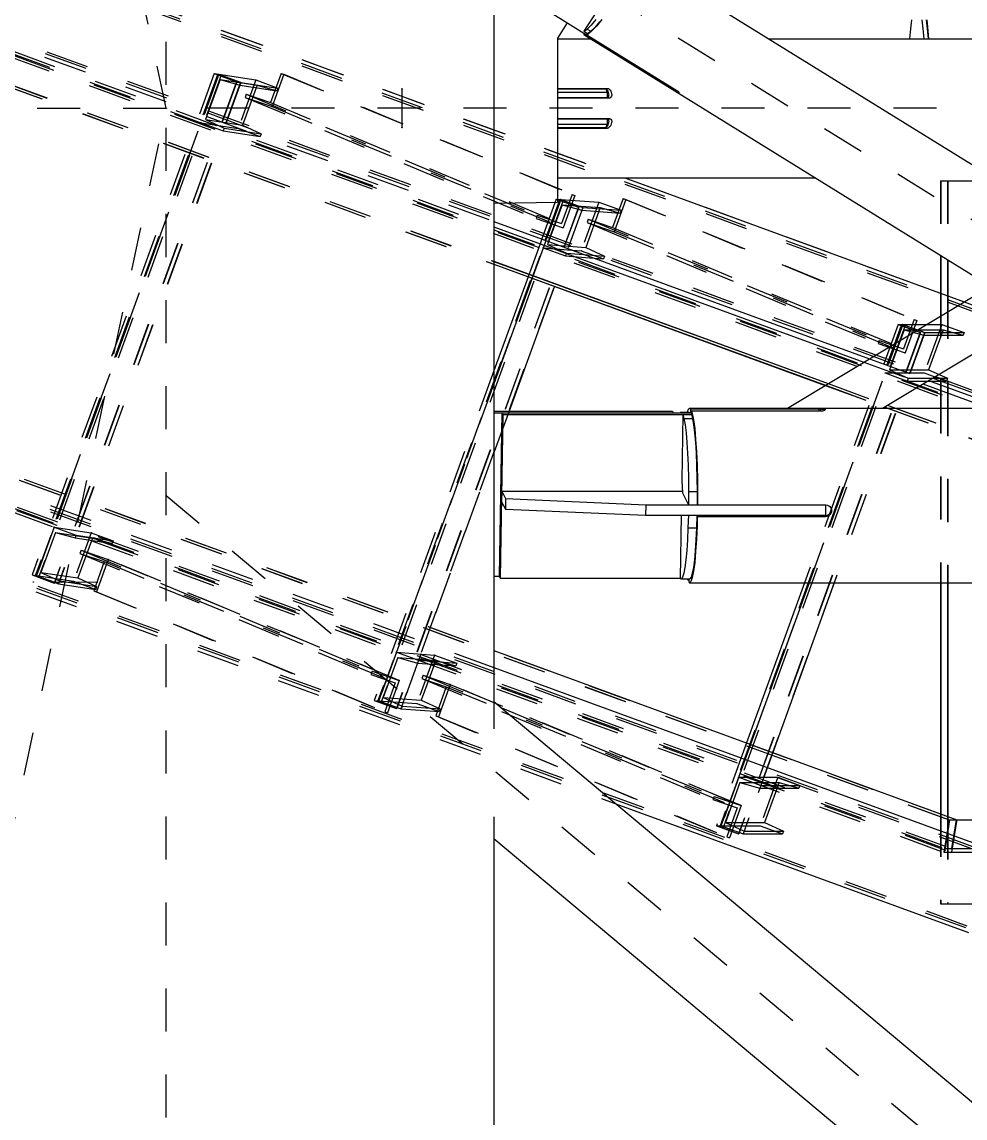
# Model space of a CAD drawing. Header units: millimetres. Extents: x 149919 to 150445, y 136651 to 136866.
# Drawn here: x 150375.777 to 150377.97, y 136690.629 to 136693.176 of the extents above; entities that cross this region are included whole.
import ezdxf

# ---------------------------------------------------------------- set-up
doc = ezdxf.new("R2010")
doc.units = ezdxf.units.MM
doc.header["$LTSCALE"] = 0.25
for name, pattern in [('CENTER', [50.8, 31.75, -6.35, 6.35, -6.35]), ('XKITLINE00', [0]), ('XKITLINE02', [4, 2, -2]), ('XKITLINE03', [6, 3, -1, 1, -1])]:
    doc.linetypes.add(name, pattern=pattern)

# ---------------------------------------------------------------- blocks, each defined once
blk = doc.blocks.new('çatıı')
at = {"color": 8, "linetype": 'CENTER'}
for p, q in [((23430, 3985.69), (23430, 5629.8)), ((23430, 4260.27), (23255, 5080.27)), ((23430, 4350.27), (23720.98, 4170.27)), ((23484.84, 4255.77), (23484.84, 4264.77)), ((22899.99, 4260.27), (23429.99, 4260.27)), ((23255, 3440.27), (23430, 4260.27)), ((23689.14, 4260.27), (23430, 4260.27)), ((23430, 4170.27), (25173.61, 2710.27)), ((23413.9, 4150.03), (23399.07, 4150.17))]:
    blk.add_line(p, q, dxfattribs=at)
at = {"color": 8, "linetype": 'XKITLINE00'}
for p, q in [((23506.2, 4402.03), (23506.2, 4116.03)), ((23538.85, 4295.75), (23658.68, 4221.62)), ((23537.78, 4294.77), (23527.11, 4278.17)), ((23514.91, 4285.28), (23527.74, 4277.35)), ((23523.26, 4280.12), (23520.96, 4276.53)), ((23529.93, 4280.88), (23528.81, 4279.59)), ((23530.77, 4280.36), (23529.65, 4279.07)), ((23531.29, 4280.88), (23530.06, 4279.37)), ((23603.29, 4280.8), (23603.04, 4278.72)), ((23605.69, 4280.8), (23605.95, 4278.72)), ((23606.69, 4280.8), (23606.94, 4278.72)), ((23606.85, 4280.82), (23607.12, 4278.24)), ((23527.03, 4277.78), (23527.07, 4277.42)), ((23527.07, 4277.42), (23527.36, 4277.26)), ((23527.07, 4277.42), (23646.9, 4203.29)), ((23527.11, 4278.17), (23527.86, 4278.67)), ((23527.11, 4278.17), (23527.95, 4277.65)), ((23527.5, 4277.49), (23527.36, 4277.26)), ((23527.94, 4277.66), (23527.74, 4277.35)), ((23527.95, 4277.65), (23527.76, 4277.36)), ((23527.76, 4277.36), (23528.08, 4277.49)), ((23527.76, 4277.36), (23548.72, 4264.39)), ((23527.77, 4277.41), (23527.79, 4277.4)), ((23527.86, 4278.67), (23528.81, 4279.59)), ((23527.86, 4278.67), (23528.7, 4278.15)), ((23527.95, 4277.65), (23528.7, 4278.15)), ((23528.08, 4277.49), (23528.97, 4278.22)), ((23528.7, 4278.15), (23529.65, 4279.07)), ((23530.06, 4279.37), (23528.97, 4278.22)), ((23603.04, 4278.72), (23602.83, 4276.42)), ((23605.95, 4278.72), (23606.15, 4276.42)), ((23606.94, 4278.72), (23607.15, 4276.42)), ((23607.12, 4278.24), (23607.26, 4276.42)), ((23520.96, 4276.53), (23520.96, 4238.44)), ((23520.96, 4276.42), (23528.67, 4276.42)), ((23527.36, 4277.26), (23548.31, 4264.3)), ((23570.09, 4276.42), (23642.91, 4276.42)), ((23520.96, 4264.87), (23532.64, 4264.87)), ((23520.96, 4264.77), (23532.18, 4264.77)), ((23531.92, 4264.87), (23532.11, 4264.83)), ((23532.11, 4264.83), (23532.83, 4264.83)), ((23532.11, 4264.83), (23532.3, 4264.7)), ((23532.18, 4264.77), (23532.56, 4263.97)), ((23532.3, 4264.7), (23532.49, 4264.5)), ((23532.64, 4264.87), (23532.83, 4264.83)), ((23532.83, 4264.83), (23533.02, 4264.7)), ((23533.02, 4264.7), (23533.21, 4264.5)), ((23548.47, 4264.55), (23548.32, 4264.3)), ((23520.96, 4263.97), (23532.56, 4263.97)), ((23520.96, 4262.77), (23532.56, 4262.77)), ((23520.96, 4262.67), (23533.06, 4262.67)), ((23532.37, 4262.67), (23532.54, 4262.72)), ((23532.49, 4264.5), (23532.65, 4264.23)), ((23532.54, 4262.72), (23532.69, 4262.85)), ((23532.54, 4262.72), (23533.23, 4262.72)), ((23532.56, 4263.97), (23532.56, 4262.77)), ((23532.65, 4264.23), (23532.78, 4263.93)), ((23532.81, 4263.05), (23532.69, 4262.85)), ((23532.78, 4263.93), (23532.85, 4263.62)), ((23532.87, 4263.26), (23532.81, 4263.05)), ((23532.85, 4263.62), (23532.88, 4263.32)), ((23532.88, 4263.32), (23532.87, 4263.26)), ((23533.06, 4262.67), (23533.23, 4262.72)), ((23533.21, 4264.5), (23533.37, 4264.23)), ((23533.23, 4262.72), (23533.39, 4262.85)), ((23533.37, 4264.23), (23533.49, 4263.93)), ((23533.5, 4263.05), (23533.39, 4262.85)), ((23533.49, 4263.93), (23533.57, 4263.62)), ((23533.58, 4263.32), (23533.5, 4263.05)), ((23533.57, 4263.62), (23533.59, 4263.43)), ((23533.59, 4263.43), (23533.58, 4263.32)), ((23548.31, 4264.3), (23548.54, 4264.16)), ((23548.7, 4264.41), (23548.54, 4264.16)), ((23548.54, 4264.16), (23548.76, 4264.03)), ((23548.72, 4264.39), (23548.93, 4264.25)), ((23548.76, 4264.03), (23548.94, 4263.91)), ((23548.93, 4264.25), (23549.09, 4264.12)), ((23548.94, 4263.91), (23549.05, 4263.85)), ((23549.05, 4263.85), (23549.09, 4263.84)), ((23549.09, 4264.12), (23549.2, 4264)), ((23549.09, 4263.84), (23549.19, 4263.85)), ((23549.23, 4263.91), (23549.19, 4263.85)), ((23549.2, 4264), (23549.23, 4263.91)), ((23520.96, 4257.87), (23533.06, 4257.87)), ((23520.96, 4257.77), (23532.56, 4257.77)), ((23532.37, 4257.87), (23532.54, 4257.83)), ((23532.54, 4257.83), (23533.23, 4257.83)), ((23532.54, 4257.83), (23532.69, 4257.7)), ((23532.56, 4257.77), (23532.56, 4256.58)), ((23532.69, 4257.7), (23532.81, 4257.5)), ((23532.85, 4256.93), (23532.78, 4256.62)), ((23532.81, 4257.5), (23532.87, 4257.29)), ((23532.88, 4257.23), (23532.85, 4256.93)), ((23532.87, 4257.29), (23532.88, 4257.23)), ((23533.06, 4257.87), (23533.23, 4257.83)), ((23533.23, 4257.83), (23533.39, 4257.7)), ((23533.39, 4257.7), (23533.5, 4257.5)), ((23533.57, 4256.93), (23533.49, 4256.62)), ((23533.5, 4257.5), (23533.58, 4257.23)), ((23533.59, 4257.12), (23533.57, 4256.93)), ((23533.58, 4257.23), (23533.59, 4257.12)), ((23520.96, 4256.58), (23532.56, 4256.58)), ((23520.96, 4255.77), (23532.18, 4255.77)), ((23520.96, 4255.67), (23532.64, 4255.67)), ((23531.92, 4255.67), (23532.11, 4255.72)), ((23532.11, 4255.72), (23532.3, 4255.85)), ((23532.11, 4255.72), (23532.83, 4255.72)), ((23532.56, 4256.58), (23532.18, 4255.77)), ((23532.49, 4256.05), (23532.3, 4255.85)), ((23532.65, 4256.32), (23532.49, 4256.05)), ((23532.64, 4255.67), (23532.83, 4255.72)), ((23532.78, 4256.62), (23532.65, 4256.32)), ((23532.83, 4255.72), (23533.02, 4255.85)), ((23533.21, 4256.05), (23533.02, 4255.85)), ((23533.37, 4256.32), (23533.21, 4256.05)), ((23533.49, 4256.62), (23533.37, 4256.32)), ((23520.96, 4244.12), (23580.89, 4244.12)), ((23506.2, 4238.21), (23520.96, 4238.44)), ((23574.44, 4190.57), (23621.65, 4218.91)), ((23596.59, 4190.57), (23632.56, 4212.16)), ((23506.2, 4189.85), (23547.72, 4189.85)), ((23506.2, 4189.5), (23547.9, 4189.5)), ((23508.07, 4189.5), (23507.45, 4151.49)), ((23508.29, 4189.06), (23507.68, 4151.05)), ((23508.07, 4189.5), (23508.29, 4189.06)), ((23508.07, 4189.5), (23552.12, 4189.5)), ((23508.29, 4189.06), (23550.12, 4189.06)), ((23547.72, 4189.85), (23547.9, 4189.5)), ((23549.6, 4189.64), (23549.51, 4189.5)), ((23549.6, 4189.64), (23551.59, 4189.64)), ((23549.6, 4189.64), (23549.89, 4189.55)), ((23550.12, 4189.12), (23549.87, 4173.75)), ((23549.89, 4189.55), (23551.89, 4189.55)), ((23549.89, 4189.55), (23549.89, 4189.5)), ((23550.12, 4189.12), (23552.11, 4189.12)), ((23550.12, 4189.12), (23550.39, 4188.14)), ((23550.39, 4188.14), (23552.38, 4188.14)), ((23550.39, 4188.14), (23550.64, 4186.71)), ((23551.37, 4190.27), (23551.16, 4189.64)), ((23551.37, 4190.27), (23551.69, 4190.57)), ((23551.59, 4189.64), (23551.89, 4189.55)), ((23551.69, 4190.57), (23655, 4190.57)), ((23551.69, 4190.57), (23551.89, 4190.38)), ((23551.89, 4190.38), (23551.88, 4189.56)), ((23551.89, 4190.38), (23581.77, 4190.38)), ((23551.89, 4189.55), (23551.89, 4189.5)), ((23552.11, 4189.12), (23552.38, 4188.14)), ((23552.13, 4189.91), (23552.12, 4189.09)), ((23552.13, 4189.91), (23582.01, 4189.91)), ((23552.13, 4189.91), (23552.32, 4189.35)), ((23552.32, 4189.35), (23552.61, 4187.86)), ((23552.38, 4188.14), (23552.63, 4186.71)), ((23581.77, 4190.38), (23581.76, 4189.91)), ((23581.77, 4190.38), (23582.12, 4190.38)), ((23582.01, 4189.91), (23582.35, 4189.92)), ((23582.12, 4190.38), (23582.11, 4189.91)), ((23582.12, 4190.38), (23582.46, 4190.37)), ((23582.35, 4189.92), (23582.66, 4189.96)), ((23582.46, 4190.37), (23582.75, 4190.35)), ((23582.66, 4189.96), (23582.92, 4190.01)), ((23582.75, 4190.35), (23582.99, 4190.32)), ((23582.92, 4190.01), (23583.11, 4190.09)), ((23582.99, 4190.32), (23583.16, 4190.3)), ((23583.11, 4190.09), (23583.22, 4190.17)), ((23583.16, 4190.3), (23583.23, 4190.27)), ((23583.23, 4190.27), (23583.22, 4190.17)), ((23550.64, 4186.71), (23550.86, 4184.85)), ((23552.61, 4187.86), (23552.88, 4185.83)), ((23552.63, 4186.71), (23552.85, 4184.85)), ((23552.88, 4185.83), (23553.1, 4183.32)), ((23550.86, 4184.85), (23551.06, 4182.62)), ((23552.85, 4184.85), (23553.05, 4182.62)), ((23553.1, 4183.32), (23553.29, 4180.42)), ((23551.06, 4182.62), (23551.22, 4180.08)), ((23553.05, 4182.62), (23553.21, 4180.08)), ((23551.22, 4180.08), (23551.34, 4177.28)), ((23553.21, 4180.08), (23553.33, 4177.28)), ((23553.29, 4180.42), (23553.42, 4177.22)), ((23551.34, 4177.28), (23551.42, 4174.31)), ((23553.33, 4177.28), (23553.41, 4174.31)), ((23553.42, 4177.22), (23553.51, 4173.8)), ((23549.87, 4173.75), (23550.05, 4170.85)), ((23551.42, 4174.31), (23551.46, 4171.23)), ((23553.41, 4174.31), (23553.45, 4171.23)), ((23553.51, 4173.8), (23553.53, 4170.27)), ((23508, 4171.29), (23507.96, 4168.83)), ((23508, 4171.29), (23508.9, 4169.54)), ((23508, 4171.29), (23550.03, 4171.29)), ((23550.05, 4170.85), (23551.45, 4168.12)), ((23551.46, 4171.23), (23551.45, 4168.12)), ((23551.46, 4171.23), (23553.45, 4171.23)), ((23553.45, 4171.23), (23553.44, 4168.12)), ((23553.53, 4170.27), (23553.52, 4168.08)), ((23507.96, 4168.83), (23508.86, 4167.08)), ((23508.9, 4169.54), (23508.86, 4167.08)), ((23508.9, 4169.54), (23541.49, 4168.13)), ((23541.49, 4168.13), (23541.45, 4165.67)), ((23541.49, 4168.13), (23551.44, 4168.13)), ((23551.45, 4168.12), (23553.44, 4168.12)), ((23553.44, 4168.22), (23553.52, 4168.08)), ((23553.44, 4168.13), (23553.49, 4168.13)), ((23553.52, 4168.08), (23583.39, 4168.08)), ((23583.31, 4168.08), (23583.27, 4165.67)), ((23583.39, 4168.08), (23583.74, 4168.03)), ((23583.74, 4168.03), (23584.06, 4167.9)), ((23584.06, 4167.9), (23584.34, 4167.68)), ((23508.86, 4167.08), (23541.45, 4165.67)), ((23541.45, 4165.67), (23551.4, 4165.67)), ((23549.74, 4165.67), (23549.5, 4150.99)), ((23551.41, 4165.66), (23551.32, 4162.72)), ((23551.4, 4165.67), (23551.41, 4165.66)), ((23551.41, 4165.67), (23583.27, 4165.67)), ((23551.41, 4165.66), (23553.4, 4165.66)), ((23553.4, 4165.66), (23553.31, 4162.72)), ((23553.4, 4165.67), (23553.4, 4165.66)), ((23553.4, 4165.63), (23583.24, 4165.63)), ((23553.4, 4165.57), (23553.47, 4165.42)), ((23553.47, 4165.42), (23553.42, 4163.33)), ((23553.47, 4165.42), (23583.35, 4165.42)), ((23581.61, 4165.67), (23581.61, 4165.63)), ((23583.24, 4165.63), (23583.59, 4165.67)), ((23583.24, 4165.63), (23583.35, 4165.42)), ((23583.35, 4165.42), (23583.7, 4165.46)), ((23583.59, 4165.67), (23583.92, 4165.8)), ((23583.59, 4165.67), (23583.7, 4165.46)), ((23583.7, 4165.46), (23584.03, 4165.6)), ((23583.92, 4165.8), (23584.2, 4166.01)), ((23584.03, 4165.6), (23584.31, 4165.8)), ((23584.42, 4166.28), (23584.2, 4166.01)), ((23584.53, 4166.07), (23584.31, 4165.8)), ((23584.34, 4167.68), (23584.55, 4167.4)), ((23584.57, 4166.6), (23584.42, 4166.28)), ((23584.5, 4167.47), (23584.58, 4167.28)), ((23584.67, 4166.39), (23584.53, 4166.07)), ((23584.55, 4167.4), (23584.68, 4167.08)), ((23584.62, 4166.95), (23584.57, 4166.6)), ((23584.58, 4167.28), (23584.62, 4166.95)), ((23584.73, 4166.75), (23584.67, 4166.39)), ((23584.68, 4167.08), (23584.73, 4166.75)), ((23551.32, 4162.72), (23551.19, 4159.96)), ((23551.32, 4162.72), (23553.31, 4162.72)), ((23553.31, 4162.72), (23553.18, 4159.96)), ((23553.42, 4163.33), (23553.29, 4160.12)), ((23553.29, 4160.12), (23553.1, 4157.23)), ((23551.19, 4159.96), (23551.02, 4157.47)), ((23553.18, 4159.96), (23553.01, 4157.47)), ((23550.82, 4155.31), (23550.59, 4153.53)), ((23551.02, 4157.47), (23550.82, 4155.31)), ((23552.81, 4155.31), (23552.58, 4153.53)), ((23553.01, 4157.47), (23552.81, 4155.31)), ((23553.1, 4157.23), (23552.88, 4154.72)), ((23550.59, 4153.53), (23550.34, 4152.18)), ((23552.61, 4152.69), (23552.32, 4151.2)), ((23552.58, 4153.53), (23552.33, 4152.18)), ((23552.88, 4154.72), (23552.61, 4152.69)), ((23506.2, 4151.49), (23507.45, 4151.49)), ((23507.45, 4151.49), (23507.68, 4151.05)), ((23507.68, 4151.05), (23549.5, 4151.05)), ((23549.5, 4150.99), (23549.79, 4150.9)), ((23550.07, 4151.3), (23549.79, 4150.9)), ((23549.79, 4150.9), (23551.78, 4150.9)), ((23550.34, 4152.18), (23550.07, 4151.3)), ((23551.16, 4150.9), (23551.25, 4150.64)), ((23551.25, 4150.9), (23551.25, 4150.64)), ((23551.25, 4150.64), (23551.5, 4150.64)), ((23551.5, 4150.9), (23551.49, 4150.17)), ((23551.49, 4150.17), (23551.69, 4149.97)), ((23551.69, 4149.97), (23552.01, 4150.28)), ((23551.69, 4149.97), (24815.88, 4149.97)), ((23552.06, 4151.3), (23551.78, 4150.9)), ((23552.32, 4151.2), (23552.01, 4150.28)), ((23552.33, 4152.18), (23552.06, 4151.3)), ((23506.2, 4122.36), (25161.51, 2736.29)), ((23506.2, 4095.57), (23506.2, 3985.69)), ((23506.2, 4090.58), (25130.68, 2730.33))]:
    blk.add_line(p, q, dxfattribs=at)
at = {"color": 116, "linetype": 'XKITLINE02', "true_color": 0x136734}
for p, q in [((23386.22, 4298.19), (23640.55, 4205.23)), ((23386.36, 4299.04), (23629.34, 4210.23)), ((23386.67, 4298.93), (23536.61, 4244.12)), ((23386.39, 4297.56), (23641, 4204.5)), ((23374.64, 4280.08), (23628.32, 4187.37)), ((23375.86, 4280.3), (23506.2, 4232.67)), ((23383.08, 4279.85), (23636.72, 4187.15)), ((23383.44, 4280.28), (23637.4, 4187.47)), ((23374.53, 4279.26), (23628.3, 4186.52)), ((23375.58, 4279.45), (23629.86, 4186.53)), ((23382.93, 4279), (23506.2, 4233.95)), ((23372.91, 4272.73), (23506.2, 4224.02)), ((23372.96, 4272.74), (23506.2, 4224.05)), ((23374.07, 4272.94), (23506.2, 4224.66)), ((23374.13, 4272.95), (23506.2, 4224.69)), ((23441.17, 4268.32), (23398.78, 4151.81)), ((23441.92, 4268.07), (23399.53, 4151.56)), ((23442.21, 4268.16), (23399.82, 4151.65)), ((23442.77, 4267.94), (23400.38, 4151.43)), ((23442.21, 4268.16), (23438.1, 4256.89)), ((23441.17, 4268.32), (23446.32, 4266.44)), ((23441.17, 4268.32), (23442.21, 4268.16)), ((23441.92, 4268.07), (23442.77, 4267.94)), ((23441.92, 4268.07), (23446.38, 4266.43)), ((23442.21, 4268.16), (23447.35, 4266.28)), ((23442.21, 4268.16), (23447.35, 4266.28)), ((23442.21, 4268.16), (23450.82, 4266.85)), ((23442.77, 4267.94), (23447.29, 4266.29)), ((23456.71, 4268.37), (23454.26, 4261.6)), ((23457.34, 4268.16), (23454.62, 4260.64)), ((23456.71, 4268.37), (23457.34, 4268.16)), ((23456.71, 4268.37), (23524.38, 4240.23)), ((23457.34, 4268.16), (23525.01, 4240.02)), ((23446.32, 4266.44), (23403.93, 4149.93)), ((23446.38, 4266.43), (23403.99, 4149.92)), ((23447.29, 4266.29), (23404.91, 4149.78)), ((23447.35, 4266.28), (23404.96, 4149.77)), ((23442.5, 4266.92), (23439.12, 4257.65)), ((23442.5, 4266.92), (23447.12, 4265.64)), ((23442.5, 4266.92), (23451.11, 4265.61)), ((23446.32, 4266.44), (23446.38, 4266.43)), ((23450.82, 4266.85), (23446.72, 4255.58)), ((23447.35, 4266.28), (23447.12, 4265.64)), ((23447.12, 4265.64), (23455.74, 4264.33)), ((23447.29, 4266.29), (23447.35, 4266.28)), ((23447.35, 4266.28), (23455.97, 4264.97)), ((23451.11, 4265.61), (23447.74, 4256.34)), ((23450.82, 4266.85), (23455.97, 4264.97)), ((23451.11, 4265.61), (23455.74, 4264.33)), ((23455.97, 4264.97), (23455.74, 4264.33)), ((23448.59, 4263.53), (23448.32, 4262.77)), ((23448.32, 4262.77), (23454.62, 4260.64)), ((23448.32, 4262.77), (23515.99, 4234.63)), ((23448.59, 4263.53), (23454.26, 4261.6)), ((23448.59, 4263.53), (23516.26, 4235.39)), ((23454.26, 4261.6), (23521.92, 4233.46)), ((23454.62, 4260.64), (23522.28, 4232.5)), ((23438.1, 4256.89), (23443.25, 4255.01)), ((23438.1, 4256.89), (23446.72, 4255.58)), ((23439.12, 4257.65), (23443.48, 4255.65)), ((23439.12, 4257.65), (23447.74, 4256.34)), ((23443.48, 4255.65), (23443.25, 4255.01)), ((23443.25, 4255.01), (23451.87, 4253.69)), ((23443.48, 4255.65), (23452.1, 4254.33)), ((23446.72, 4255.58), (23451.87, 4253.69)), ((23447.74, 4256.34), (23452.1, 4254.33)), ((23452.1, 4254.33), (23451.87, 4253.69)), ((23610.05, 4243.37), (23623.53, 4243.37)), ((23610.05, 4243.37), (23610.05, 4226.08)), ((23610.15, 4243.37), (23610.15, 4226.03)), ((23611.69, 4243.37), (23611.69, 4225.07)), ((23611.78, 4243.37), (23611.78, 4225.02)), ((23520.69, 4239.17), (23517.32, 4229.88)), ((23521.75, 4239.09), (23518.28, 4229.53)), ((23521.75, 4239.09), (23518.28, 4229.53)), ((23520.69, 4239.17), (23525.84, 4237.29)), ((23520.69, 4239.17), (23521.75, 4239.09)), ((23521.75, 4239.09), (23526.9, 4237.21)), ((23521.75, 4239.09), (23526.9, 4237.21)), ((23521.75, 4239.09), (23530.61, 4238.44)), ((23524.38, 4240.23), (23521.92, 4233.46)), ((23525.01, 4240.02), (23522.28, 4232.5)), ((23524.38, 4240.23), (23525.01, 4240.02)), ((23536.25, 4239.3), (23533.8, 4232.53)), ((23536.88, 4239.09), (23534.16, 4231.57)), ((23536.25, 4239.3), (23536.88, 4239.09)), ((23536.25, 4239.3), (23603.92, 4211.16)), ((23536.88, 4239.09), (23604.55, 4210.94)), ((23521.44, 4238.92), (23479.13, 4122.4)), ((23522.31, 4238.86), (23480, 4122.34)), ((23525.84, 4237.29), (23483.52, 4120.77)), ((23525.9, 4237.28), (23483.58, 4120.77)), ((23526.84, 4237.21), (23484.53, 4120.7)), ((23522.04, 4237.85), (23518.68, 4228.58)), ((23526.9, 4237.21), (23520.25, 4218.89)), ((23521.44, 4238.92), (23522.31, 4238.86)), ((23521.44, 4238.92), (23525.9, 4237.28)), ((23522.04, 4237.85), (23526.67, 4236.57)), ((23522.04, 4237.85), (23530.9, 4237.2)), ((23522.31, 4238.86), (23526.84, 4237.21)), ((23525.84, 4237.29), (23525.9, 4237.28)), ((23530.61, 4238.44), (23526.51, 4227.16)), ((23526.9, 4237.21), (23526.67, 4236.57)), ((23526.67, 4236.57), (23535.52, 4235.92)), ((23526.84, 4237.21), (23526.9, 4237.21)), ((23526.9, 4237.21), (23535.76, 4236.55)), ((23530.9, 4237.2), (23527.53, 4227.92)), ((23530.61, 4238.44), (23535.76, 4236.55)), ((23530.9, 4237.2), (23535.52, 4235.92)), ((23535.76, 4236.55), (23535.52, 4235.92)), ((23516.26, 4235.39), (23515.99, 4234.63)), ((23515.99, 4234.63), (23522.28, 4232.5)), ((23516.26, 4235.39), (23521.92, 4233.46)), ((23528.14, 4234.45), (23527.86, 4233.7)), ((23528.14, 4234.45), (23533.8, 4232.53)), ((23528.14, 4234.45), (23595.8, 4206.31)), ((23527.86, 4233.7), (23534.16, 4231.57)), ((23527.86, 4233.7), (23595.53, 4205.56)), ((23533.8, 4232.53), (23601.47, 4204.39)), ((23534.16, 4231.57), (23601.82, 4203.43)), ((23516.91, 4228.75), (23514.14, 4221.12)), ((23517.87, 4228.4), (23515.1, 4220.77)), ((23517.87, 4228.4), (23517.66, 4227.82)), ((23517.66, 4227.82), (23522.8, 4225.93)), ((23517.66, 4227.82), (23519.43, 4227.68)), ((23518.68, 4228.58), (23523.04, 4226.57)), ((23518.68, 4228.58), (23527.53, 4227.92)), ((23519.48, 4227.82), (23525.09, 4225.77)), ((23523.04, 4226.57), (23522.8, 4225.93)), ((23523.04, 4226.57), (23531.89, 4225.92)), ((23524.32, 4227.32), (23526.51, 4227.16)), ((23526.51, 4227.16), (23531.66, 4225.28)), ((23527.53, 4227.92), (23531.89, 4225.92)), ((23522.8, 4225.93), (23524.58, 4225.8)), ((23529.47, 4225.44), (23531.66, 4225.28)), ((23531.89, 4225.92), (23531.66, 4225.28)), ((23610.05, 4217.28), (23610.05, 4195.99)), ((23610.15, 4217.25), (23610.15, 4195.95)), ((23611.69, 4216.68), (23611.69, 4195.39)), ((23611.78, 4216.65), (23611.78, 4195.36)), ((23603.92, 4211.16), (23601.47, 4204.39)), ((23603.92, 4211.16), (23604.55, 4210.94)), ((23600.93, 4209.78), (23558.69, 4093.26)), ((23601.83, 4209.78), (23559.59, 4093.26)), ((23600.18, 4210.02), (23578.41, 4149.97)), ((23601.27, 4210.02), (23579.5, 4149.97)), ((23601.27, 4210.02), (23597.18, 4198.74)), ((23601.56, 4208.78), (23598.2, 4199.5)), ((23600.18, 4210.02), (23605.32, 4208.14)), ((23600.18, 4210.02), (23601.27, 4210.02)), ((23600.93, 4209.78), (23601.83, 4209.78)), ((23600.93, 4209.78), (23605.39, 4208.14)), ((23601.27, 4210.02), (23606.42, 4208.14)), ((23601.27, 4210.02), (23606.42, 4208.14)), ((23601.27, 4210.02), (23610.36, 4210.02)), ((23601.56, 4208.78), (23606.18, 4207.5)), ((23601.56, 4208.78), (23610.66, 4208.78)), ((23604.55, 4210.94), (23601.82, 4203.43)), ((23601.83, 4209.78), (23606.35, 4208.14)), ((23610.36, 4210.02), (23606.28, 4198.74)), ((23610.66, 4208.78), (23607.29, 4199.5)), ((23610.36, 4210.02), (23615.51, 4208.14)), ((23610.66, 4208.78), (23615.28, 4207.5)), ((23605.32, 4208.14), (23563.09, 4091.62)), ((23605.39, 4208.14), (23563.15, 4091.62)), ((23606.35, 4208.14), (23564.12, 4091.62)), ((23606.42, 4208.14), (23585.33, 4149.97)), ((23595.8, 4206.31), (23595.53, 4205.56)), ((23595.8, 4206.31), (23601.47, 4204.39)), ((23605.32, 4208.14), (23605.39, 4208.14)), ((23606.42, 4208.14), (23606.18, 4207.5)), ((23606.18, 4207.5), (23615.28, 4207.5)), ((23606.35, 4208.14), (23606.42, 4208.14)), ((23606.42, 4208.14), (23615.51, 4208.14)), ((23615.51, 4208.14), (23615.28, 4207.5)), ((23595.53, 4205.56), (23601.82, 4203.43)), ((23592.2, 4201.24), (23605.97, 4196.21)), ((23593.52, 4202.03), (23607.29, 4197)), ((23506.2, 4199.26), (23478.38, 4122.65)), ((23597.18, 4198.74), (23602.33, 4196.86)), ((23597.18, 4198.74), (23606.28, 4198.74)), ((23598.2, 4199.5), (23602.56, 4197.5)), ((23598.2, 4199.5), (23607.29, 4199.5)), ((23606.28, 4198.74), (23611.42, 4196.86)), ((23607.29, 4199.5), (23611.65, 4197.5)), ((23506.2, 4196.25), (23479.44, 4122.57)), ((23583.25, 4195.86), (23597.02, 4190.83)), ((23583.28, 4195.88), (23597.05, 4190.85)), ((23583.91, 4196.26), (23597.68, 4191.23)), ((23583.94, 4196.28), (23597.71, 4191.25)), ((23602.56, 4197.5), (23602.33, 4196.86)), ((23602.33, 4196.86), (23607.06, 4196.86)), ((23602.56, 4197.5), (23611.65, 4197.5)), ((23607.66, 4196.86), (23611.42, 4196.86)), ((23611.65, 4197.5), (23611.42, 4196.86)), ((23610.05, 4194.72), (23610.05, 4149.97)), ((23610.15, 4194.68), (23610.15, 4149.97)), ((23611.69, 4194.12), (23611.69, 4149.97)), ((23611.78, 4194.08), (23611.78, 4149.97)), ((23509.7, 4189.85), (23484.59, 4120.69)), ((23597.73, 4190.57), (23627.02, 4179.87)), ((23597.8, 4190.57), (23627.1, 4179.87)), ((23599.47, 4190.57), (23628.75, 4179.87)), ((23599.54, 4190.57), (23628.82, 4179.87)), ((23358.24, 4187.58), (23612.09, 4094.88)), ((23358.29, 4187.59), (23612.16, 4094.88)), ((23359.35, 4187.81), (23613.75, 4094.91)), ((23359.4, 4187.82), (23506.2, 4134.22)), ((23356.74, 4181.1), (23611.13, 4088.2)), ((23357.61, 4180.49), (23612.61, 4087.37)), ((23357.74, 4181.31), (23612.63, 4088.23)), ((23365.35, 4180.82), (23619.91, 4087.84)), ((23365.5, 4181.67), (23506.2, 4130.28)), ((23356.46, 4180.25), (23610.87, 4087.35)), ((23365.51, 4180.19), (23620.34, 4087.12)), ((23362.58, 4162.91), (23616.79, 4070.06)), ((23403.92, 4162.93), (23399.82, 4151.65)), ((23403.92, 4162.93), (23409.07, 4161.05)), ((23403.92, 4162.93), (23412.54, 4161.61)), ((23362.1, 4161.62), (23534.52, 4098.64)), ((23362.25, 4162.47), (23616.15, 4069.73)), ((23404.21, 4161.69), (23400.84, 4152.41)), ((23404.21, 4161.69), (23408.83, 4160.41)), ((23404.21, 4161.69), (23412.83, 4160.38)), ((23412.54, 4161.61), (23408.44, 4150.34)), ((23409.07, 4161.05), (23408.83, 4160.41)), ((23408.83, 4160.41), (23417.45, 4159.09)), ((23409.07, 4161.05), (23417.68, 4159.73)), ((23412.83, 4160.38), (23409.45, 4151.1)), ((23412.54, 4161.61), (23417.68, 4159.73)), ((23412.83, 4160.38), (23417.45, 4159.09)), ((23410.18, 4157.56), (23409.91, 4156.81)), ((23410.18, 4157.56), (23477.85, 4129.42)), ((23410.18, 4157.56), (23416.48, 4155.43)), ((23417.68, 4159.73), (23417.45, 4159.09)), ((23409.91, 4156.81), (23477.58, 4128.67)), ((23409.91, 4156.81), (23415.58, 4154.89)), ((23416.48, 4155.43), (23413.76, 4147.91)), ((23416.48, 4155.43), (23484.15, 4127.29)), ((23415.58, 4154.89), (23413.13, 4148.12)), ((23415.58, 4154.89), (23483.24, 4126.75)), ((23398.78, 4151.81), (23403.93, 4149.93)), ((23398.78, 4151.81), (23399.82, 4151.65)), ((23399.53, 4151.56), (23400.38, 4151.43)), ((23399.53, 4151.56), (23403.99, 4149.92)), ((23399.82, 4151.65), (23404.96, 4149.77)), ((23399.82, 4151.65), (23408.44, 4150.34)), ((23399.82, 4151.65), (23404.96, 4149.77)), ((23400.38, 4151.43), (23404.91, 4149.78)), ((23400.84, 4152.41), (23405.2, 4150.41)), ((23400.84, 4152.41), (23409.45, 4151.1)), ((23403.93, 4149.93), (23403.99, 4149.92)), ((23405.2, 4150.41), (23404.96, 4149.77)), ((23405.2, 4150.41), (23413.81, 4149.1)), ((23408.44, 4150.34), (23413.58, 4148.46)), ((23409.45, 4151.1), (23413.81, 4149.1)), ((23404.91, 4149.78), (23404.96, 4149.77)), ((23404.96, 4149.77), (23413.58, 4148.46)), ((23413.13, 4148.12), (23480.79, 4119.98)), ((23413.13, 4148.12), (23413.76, 4147.91)), ((23413.81, 4149.1), (23413.58, 4148.46)), ((23413.76, 4147.91), (23481.42, 4119.77)), ((23483.53, 4133.85), (23479.44, 4122.57)), ((23483.83, 4132.61), (23480.46, 4123.33)), ((23483.53, 4133.85), (23488.68, 4131.97)), ((23483.53, 4133.85), (23492.39, 4133.19)), ((23483.83, 4132.61), (23488.45, 4131.33)), ((23483.83, 4132.61), (23492.68, 4131.95)), ((23492.39, 4133.19), (23488.3, 4121.92)), ((23492.39, 4133.19), (23497.54, 4131.31)), ((23488.68, 4131.97), (23488.45, 4131.33)), ((23488.45, 4131.33), (23497.31, 4130.67)), ((23488.68, 4131.97), (23497.54, 4131.31)), ((23492.68, 4131.95), (23489.31, 4122.68)), ((23492.68, 4131.95), (23497.31, 4130.67)), ((23497.54, 4131.31), (23497.31, 4130.67)), ((23477.85, 4129.42), (23477.58, 4128.67)), ((23477.58, 4128.67), (23483.24, 4126.75)), ((23477.85, 4129.42), (23484.15, 4127.29)), ((23484.15, 4127.29), (23481.42, 4119.77)), ((23489.73, 4128.49), (23489.46, 4127.74)), ((23489.46, 4127.74), (23557.12, 4099.6)), ((23489.46, 4127.74), (23495.12, 4125.82)), ((23489.73, 4128.49), (23557.39, 4100.35)), ((23489.73, 4128.49), (23496.02, 4126.35)), ((23483.24, 4126.75), (23480.79, 4119.98)), ((23495.12, 4125.82), (23492.67, 4119.05)), ((23496.02, 4126.35), (23493.3, 4118.84)), ((23495.12, 4125.82), (23562.79, 4097.67)), ((23496.02, 4126.35), (23563.69, 4098.21)), ((23478.38, 4122.65), (23483.52, 4120.77)), ((23478.38, 4122.65), (23479.44, 4122.57)), ((23479.13, 4122.4), (23480, 4122.34)), ((23479.13, 4122.4), (23483.58, 4120.77)), ((23479.44, 4122.57), (23484.59, 4120.69)), ((23479.44, 4122.57), (23484.59, 4120.69)), ((23479.44, 4122.57), (23488.3, 4121.92)), ((23480, 4122.34), (23484.53, 4120.7)), ((23480.46, 4123.33), (23484.82, 4121.33)), ((23480.46, 4123.33), (23489.31, 4122.68)), ((23488.3, 4121.92), (23493.44, 4120.03)), ((23489.31, 4122.68), (23493.68, 4120.67)), ((23480.79, 4119.98), (23481.42, 4119.77)), ((23483.52, 4120.77), (23483.58, 4120.77)), ((23484.53, 4120.7), (23484.59, 4120.69)), ((23484.82, 4121.33), (23484.59, 4120.69)), ((23484.59, 4120.69), (23493.44, 4120.03)), ((23484.82, 4121.33), (23493.68, 4120.67)), ((23493.68, 4120.67), (23493.44, 4120.03)), ((23492.67, 4119.05), (23560.33, 4090.91)), ((23492.67, 4119.05), (23493.3, 4118.84)), ((23493.3, 4118.84), (23560.96, 4090.7)), ((23564.93, 4112.77), (23557.94, 4093.5)), ((23565.89, 4112.42), (23559.03, 4093.5)), ((23571.04, 4110.54), (23564.18, 4091.62)), ((23563.12, 4104.77), (23559.03, 4093.5)), ((23563.12, 4104.77), (23568.27, 4102.89)), ((23563.12, 4104.77), (23572.22, 4104.77)), ((23572.22, 4104.77), (23568.13, 4093.5)), ((23572.22, 4104.77), (23577.36, 4102.89)), ((23563.41, 4103.53), (23560.05, 4094.26)), ((23563.41, 4103.53), (23568.04, 4102.25)), ((23563.41, 4103.53), (23572.51, 4103.53)), ((23568.27, 4102.89), (23568.04, 4102.25)), ((23568.04, 4102.25), (23577.13, 4102.25)), ((23568.27, 4102.89), (23577.36, 4102.89)), ((23572.51, 4103.53), (23569.15, 4094.26)), ((23572.51, 4103.53), (23577.13, 4102.25)), ((23577.36, 4102.89), (23577.13, 4102.25)), ((23557.39, 4100.35), (23557.12, 4099.6)), ((23557.12, 4099.6), (23562.79, 4097.67)), ((23557.39, 4100.35), (23563.69, 4098.21)), ((23562.79, 4097.67), (23560.33, 4090.91)), ((23563.69, 4098.21), (23560.96, 4090.7)), ((23560.05, 4094.26), (23564.41, 4092.26)), ((23560.05, 4094.26), (23569.15, 4094.26)), ((23569.15, 4094.26), (23573.51, 4092.26)), ((23610.05, 4096.29), (23610.05, 4075.37)), ((23610.15, 4096.26), (23610.15, 4075.37)), ((23612.06, 4094.87), (23610.85, 4087.37)), ((23612.09, 4094.88), (23610.87, 4087.35)), ((23612.13, 4094.87), (23611.1, 4088.22)), ((23612.16, 4094.88), (23611.13, 4088.2)), ((23611.69, 4095.69), (23611.69, 4075.37)), ((23611.78, 4095.66), (23611.78, 4075.37)), ((23612.06, 4094.87), (24579.35, 4094.87)), ((23612.09, 4094.88), (23612.16, 4094.88)), ((23613.79, 4094.87), (23612.58, 4087.37)), ((23613.72, 4094.87), (23612.6, 4088.22)), ((23613.75, 4094.91), (23612.63, 4088.23)), ((23613.75, 4094.91), (23613.83, 4094.91)), ((23613.79, 4094.87), (23613.82, 4094.87)), ((23557.94, 4093.5), (23563.09, 4091.62)), ((23557.94, 4093.5), (23559.03, 4093.5)), ((23558.69, 4093.26), (23559.59, 4093.26)), ((23558.69, 4093.26), (23563.15, 4091.62)), ((23559.03, 4093.5), (23564.18, 4091.62)), ((23559.03, 4093.5), (23564.18, 4091.62)), ((23559.03, 4093.5), (23568.13, 4093.5)), ((23559.59, 4093.26), (23564.12, 4091.62)), ((23563.09, 4091.62), (23563.15, 4091.62)), ((23564.12, 4091.62), (23564.18, 4091.62)), ((23564.41, 4092.26), (23564.18, 4091.62)), ((23564.18, 4091.62), (23573.28, 4091.62)), ((23564.41, 4092.26), (23573.51, 4092.26)), ((23568.13, 4093.5), (23573.28, 4091.62)), ((23573.51, 4092.26), (23573.28, 4091.62)), ((23560.33, 4090.91), (23560.96, 4090.7)), ((23613.23, 4091.19), (23612.61, 4087.37)), ((23610.85, 4087.37), (24777.99, 4087.37)), ((23610.87, 4087.35), (23612.61, 4087.37)), ((23611.1, 4088.22), (24777.87, 4088.22)), ((23611.13, 4088.2), (23612.63, 4088.23)), ((23610.05, 4075.37), (23631.7, 4075.37))]:
    blk.add_line(p, q, dxfattribs=at)
at = {"color": 1, "linetype": 'XKITLINE03'}
for p, q in [((23399.82, 4151.65), (23442.21, 4268.16)), ((23454.62, 4260.64), (23522.28, 4232.5)), ((23438.1, 4256.89), (23446.72, 4255.58)), ((23479.44, 4122.57), (23521.75, 4239.09)), ((23534.16, 4231.57), (23601.82, 4203.43)), ((23517.66, 4227.82), (23526.51, 4227.16)), ((23559.03, 4093.5), (23601.27, 4210.02)), ((23597.18, 4198.74), (23606.28, 4198.74)), ((23403.92, 4162.93), (23412.54, 4161.61)), ((23484.15, 4127.29), (23416.48, 4155.43)), ((23483.53, 4133.85), (23492.39, 4133.19)), ((23563.69, 4098.21), (23496.02, 4126.35)), ((23563.12, 4104.77), (23572.22, 4104.77))]:
    blk.add_line(p, q, dxfattribs=at)
at = {"color": 7, "linetype": 'XKITLINE00'}
for p, q in [((23536.61, 4244.12), (23615.57, 4215.27)), ((23506.2, 4233.95), (23593.52, 4202.03)), ((23506.2, 4232.67), (23519.48, 4227.82)), ((23517.32, 4229.88), (23516.91, 4228.75)), ((23518.28, 4229.53), (23517.87, 4228.4)), ((23518.28, 4229.53), (23517.87, 4228.4)), ((23519.43, 4227.68), (23524.32, 4227.32)), ((23506.2, 4224.69), (23583.94, 4196.28)), ((23506.2, 4224.66), (23583.91, 4196.26)), ((23506.2, 4224.05), (23583.28, 4195.88)), ((23506.2, 4224.02), (23583.25, 4195.86)), ((23524.58, 4225.8), (23529.47, 4225.44)), ((23525.09, 4225.77), (23592.2, 4201.24)), ((23610.05, 4226.08), (23610.05, 4217.28)), ((23610.15, 4226.03), (23610.15, 4217.25)), ((23611.69, 4225.07), (23611.69, 4216.68)), ((23611.78, 4225.02), (23611.78, 4216.65)), ((23514.14, 4221.12), (23506.2, 4199.26)), ((23515.1, 4220.77), (23506.2, 4196.25)), ((23520.25, 4218.89), (23509.7, 4189.85)), ((23605.97, 4196.21), (23621.39, 4190.57)), ((23607.06, 4196.86), (23607.66, 4196.86)), ((23607.29, 4197), (23624.87, 4190.57)), ((23610.05, 4195.99), (23610.05, 4194.72)), ((23610.15, 4195.95), (23610.15, 4194.68)), ((23611.69, 4195.39), (23611.69, 4194.12)), ((23611.78, 4195.36), (23611.78, 4194.08)), ((23597.02, 4190.83), (23597.73, 4190.57)), ((23597.05, 4190.85), (23597.8, 4190.57)), ((23597.68, 4191.23), (23599.47, 4190.57)), ((23597.71, 4191.25), (23599.54, 4190.57)), ((23578.41, 4149.97), (23564.93, 4112.77)), ((23579.5, 4149.97), (23565.89, 4112.42)), ((23585.33, 4149.97), (23571.04, 4110.54)), ((23610.05, 4149.97), (23610.05, 4096.29)), ((23610.15, 4149.97), (23610.15, 4096.26)), ((23611.69, 4149.97), (23611.69, 4095.69)), ((23611.78, 4149.97), (23611.78, 4095.66)), ((23506.2, 4134.22), (23613.83, 4094.91)), ((23506.2, 4130.28), (23620.69, 4088.46)), ((23534.52, 4098.64), (23616.58, 4068.67)), ((23613.83, 4094.91), (23613.23, 4091.19)), ((23613.82, 4094.87), (23703.37, 4094.87))]:
    blk.add_line(p, q, dxfattribs=at)
at = {"color": 1, "linetype": 'XKITLINE00'}
for centre in [(23442.21, 4268.16), (23454.62, 4260.64), (23438.1, 4256.89), (23446.72, 4255.58), (23521.75, 4239.09), (23522.28, 4232.5), (23534.16, 4231.57), (23517.66, 4227.82), (23526.51, 4227.16), (23601.27, 4210.02), (23601.82, 4203.43), (23597.18, 4198.74), (23606.28, 4198.74), (23403.92, 4162.93), (23412.54, 4161.61), (23416.48, 4155.43), (23399.82, 4151.65), (23483.53, 4133.85), (23492.39, 4133.19), (23484.15, 4127.29), (23496.02, 4126.35), (23479.44, 4122.57), (23563.12, 4104.77), (23572.22, 4104.77), (23563.69, 4098.21), (23559.03, 4093.5)]:
    blk.add_circle(centre, 0.05, dxfattribs=at)
at = {"color": 8, "linetype": 'XKITLINE00'}
for centre in [(23484.84, 4264.77), (23429.99, 4260.27), (23430, 4260.27), (23430, 4260.27), (23430, 4260.27), (23484.84, 4255.77), (23430, 4170.27), (23399.07, 4150.17), (23413.9, 4150.03)]:
    blk.add_circle(centre, 0.05, dxfattribs=at)

msp = doc.modelspace()

# ---------------------------------------------------------------- block references
at = {"xscale": 0.009999943142843078, "yscale": 0.009999943142843078, "zscale": 0.009999943142843078}
msp.add_blockref('çatıı', (150141.8141, 136650.3731), dxfattribs=at)

doc.saveas('drawing.dxf')
